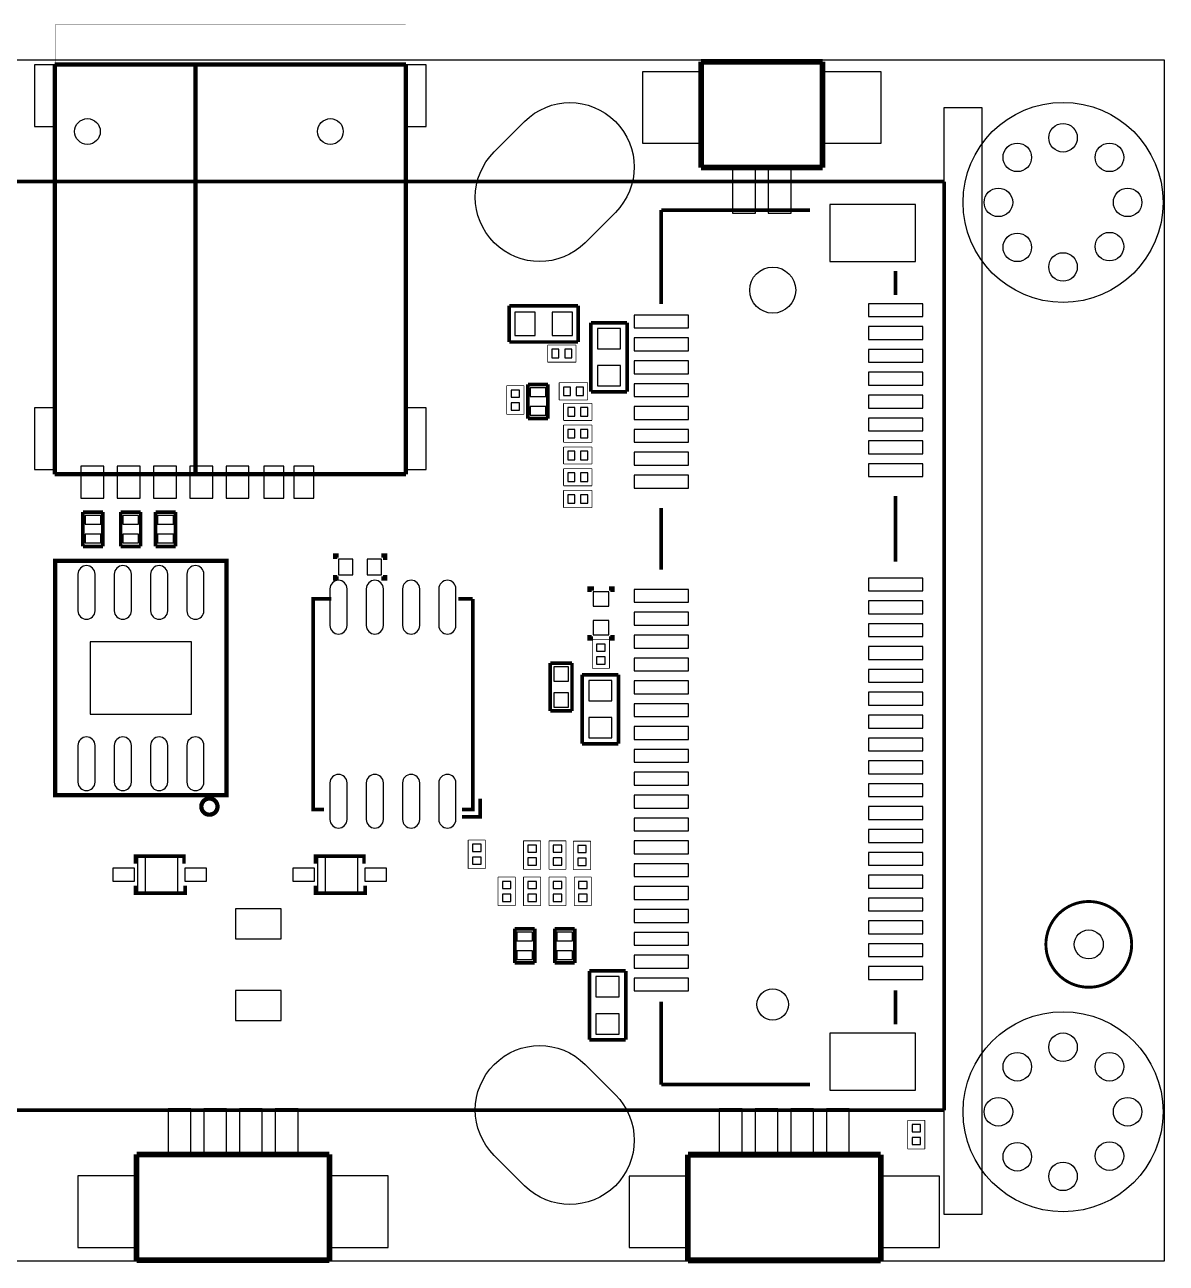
# Model space of a CAD drawing. Extents: x -0.1 to 73.4, y -0.1 to 43.3.
# Drawn here: x 33.48 to 73.42, y -0.08 to 43.26 of the extents above; entities that cross this region are included whole.
import ezdxf

# ---------------------------------------------------------------- set-up
doc = ezdxf.new("R2010")
doc.units = 0
for name, color, linetype in [('BG_DIMENSION', 85, 'CONTINUOUS'), ('BG_OUTLINE', 254, 'CONTINUOUS'), ('PG_SILKSCREEN_BOTTOM', 251, 'CONTINUOUS'), ('PIN_BOTTOM', 12, 'CONTINUOUS')]:
    doc.layers.add(name, color=color, linetype=linetype)

msp = doc.modelspace()

# ---------------------------------------------------------------- linework, layer by layer
at = {"layer": 'BG_DIMENSION'}
for points, const_width in [([(34.544, 41.5798), (34.544, 43.2562), (46.8122, 43.2562), (46.8122, 41.7322)], 0.003226), ([(54.902405, 42.034104), (54.903091, 42.034104)], 0.0254), ([(69.407608, 42.065296), (69.408294, 42.065296)], 0.0254), ([(48.862488, 41.668903), (48.863098, 41.668903)], 0.0254), ([(52.430909, 42.028389), (52.431493, 42.028389)], 0.0254), ([(52.026998, 37.752706), (52.027709, 37.752706)], 0.0254), ([(52.027912, 37.749302), (52.028598, 37.749302)], 0.0254), ([(69.810605, 37.03541), (69.81129, 37.03541)], 0.0254), ([(69.839002, 37.08019), (69.839688, 37.08019)], 0.0254), ([(59.608212, 36.003306), (59.608898, 36.003306)], 0.0254), ([(73.357892, 35.199803), (73.358604, 35.199803)], 0.0254), ([(73.360305, 34.922511), (73.360991, 34.922511)], 0.0254), ([(65.654606, 29.060902), (65.655292, 29.060902)], 0.0254), ([(69.812306, 5.211496), (69.812992, 5.211496)], 0.0254), ([(52.007592, 4.75201), (52.008303, 4.75201)], 0.0254), ([(59.739708, 3.808603), (59.740292, 3.808603)], 0.0254), ([(73.410597, 2.382012), (73.411207, 2.382012)], 0.0254), ([(48.898302, 0.89949), (48.898988, 0.89949)], 0.0254), ([(69.531789, 0.004089), (69.5325, 0.004089)], 0.0254), ([(51.593394, -0.028702), (51.594004, -0.028702)], 0.0254), ([(55.772202, -0.017907), (55.772888, -0.017907)], 0.0254)]:
    msp.add_lwpolyline(points, dxfattribs=dict(at, const_width=const_width))
at = {"layer": 'BG_OUTLINE'}
for points in [[(-0.037313, 42.021709), (-0.037313, -0.003607), (73.366198, -0.003607), (73.366198, 42.021709)], [(-0.037313, 42.021709), (-0.037313, -0.003607), (73.366198, -0.003607), (73.366198, 42.021709)], [(-0.037313, 42.021709), (-0.037313, -0.003607), (73.366198, -0.003607), (73.366198, 42.021709)], [(-0.037313, 42.021709), (-0.037313, -0.003607), (73.366198, -0.003607), (73.366198, 42.021709)], [(-0.037313, 42.021709), (-0.037313, -0.003607), (73.366198, -0.003607), (73.366198, 42.021709)], [(-0.037313, 42.021709), (-0.037313, -0.003607), (73.366198, -0.003607), (73.366198, 42.021709)], [(-0.037313, 42.021709), (-0.037313, -0.003607), (73.366198, -0.003607), (73.366198, 42.021709)], [(-0.037313, 42.021709), (-0.037313, -0.003607), (73.366198, -0.003607), (73.366198, 42.021709)], [(-0.037313, 42.021709), (-0.037313, -0.003607), (73.366198, -0.003607), (73.366198, 42.021709)], [(-0.037313, 42.021709), (-0.037313, -0.003607), (73.366198, -0.003607), (73.366198, 42.021709)], [(-0.037313, 42.021709), (-0.037313, -0.003607), (73.366198, -0.003607), (73.366198, 42.021709)], [(66.965398, 40.362099), (66.965398, 1.619402), (65.654707, 1.619402), (65.654707, 40.362099)], [(66.965398, 40.362099), (66.965398, 1.619402), (65.654707, 1.619402), (65.654707, 40.362099)], [(66.965398, 40.362099), (66.965398, 1.619402), (65.654707, 1.619402), (65.654707, 40.362099)], [(66.965398, 40.362099), (66.965398, 1.619402), (65.654707, 1.619402), (65.654707, 40.362099)], [(66.965398, 40.362099), (66.965398, 1.619402), (65.654707, 1.619402), (65.654707, 40.362099)], [(66.965398, 40.362099), (66.965398, 1.619402), (65.654707, 1.619402), (65.654707, 40.362099)], [(66.965398, 40.362099), (66.965398, 1.619402), (65.654707, 1.619402), (65.654707, 40.362099)], [(66.965398, 40.362099), (66.965398, 1.619402), (65.654707, 1.619402), (65.654707, 40.362099)], [(66.965398, 40.362099), (66.965398, 1.619402), (65.654707, 1.619402), (65.654707, 40.362099)], [(66.965398, 40.362099), (66.965398, 1.619402), (65.654707, 1.619402), (65.654707, 40.362099)], [(66.965398, 40.362099), (66.965398, 1.619402), (65.654707, 1.619402), (65.654707, 40.362099)]]:
    msp.add_lwpolyline(points, close=True, dxfattribs=at)
at = {"layer": 'PG_SILKSCREEN_BOTTOM'}
for points, const_width in [([(57.146698, 38.261392), (57.146698, 41.96141)], 0.2032), ([(57.146698, 41.96141), (61.396702, 41.96141)], 0.2032), ([(61.396702, 41.96141), (61.396702, 38.261392)], 0.2032), ([(34.529497, 41.865296), (34.529497, 27.527504)], 0.1524), ([(45.131507, 41.865296), (34.529497, 41.865296)], 0.1524), ([(39.459408, 41.865296), (39.459408, 27.527504)], 0.1524), ([(46.817509, 41.865296), (43.801513, 41.865296)], 0.1524), ([(46.817509, 27.527504), (46.817509, 41.865296)], 0.1524), ([(61.396702, 38.261392), (57.146698, 38.261392)], 0.2032), ([(65.653209, 37.770994), (7.565212, 37.770994)], 0.127), ([(65.653209, 5.271008), (65.653209, 37.770994)], 0.127), ([(55.753305, 36.770996), (60.953218, 36.770996)], 0.127), ([(55.753305, 33.4804), (55.753305, 36.770996)], 0.127), ([(63.953212, 34.6361), (63.953212, 33.795411)], 0.127), ([(52.8447, 33.4264), (50.4317, 33.4264)], 0.127), ([(50.4317, 33.4264), (50.4317, 32.1564)], 0.127), ([(52.8447, 32.1564), (52.8447, 33.4264)], 0.127), ([(53.2892, 32.8295), (53.2892, 30.4165)], 0.127), ([(54.5592, 32.8295), (53.2892, 32.8295)], 0.127), ([(54.5592, 30.4165), (54.5592, 32.8295)], 0.127), ([(50.4317, 32.1564), (52.8447, 32.1564)], 0.127), ([(52.773199, 32.049999), (51.773201, 32.049999)], 0.0254), ([(51.773201, 32.049999), (51.773201, 31.450001)], 0.0254), ([(52.773199, 31.450001), (52.773199, 32.049999)], 0.0254), ([(51.773201, 31.450001), (52.773199, 31.450001)], 0.0254), ([(50.347601, 30.624399), (50.347601, 29.624401)], 0.0254), ([(50.947599, 30.624399), (50.347601, 30.624399)], 0.0254), ([(50.947599, 29.624401), (50.947599, 30.624399)], 0.0254), ([(51.084988, 29.473703), (51.084988, 30.673497)], 0.127), ([(51.084988, 30.673497), (51.784987, 30.673497)], 0.127), ([(51.784987, 30.673497), (51.784987, 29.473703)], 0.127), ([(53.179599, 30.729199), (52.179601, 30.729199)], 0.0254), ([(52.179601, 30.729199), (52.179601, 30.129201)], 0.0254), ([(53.179599, 30.129201), (53.179599, 30.729199)], 0.0254), ([(53.2892, 30.4165), (54.5592, 30.4165)], 0.127), ([(52.179601, 30.129201), (53.179599, 30.129201)], 0.0254), ([(53.332304, 30.008805), (52.332306, 30.008805)], 0.0254), ([(52.332306, 30.008805), (52.332306, 29.408806)], 0.0254), ([(53.332304, 29.408806), (53.332304, 30.008805)], 0.0254), ([(50.347601, 29.624401), (50.947599, 29.624401)], 0.0254), ([(51.784987, 29.473703), (51.084988, 29.473703)], 0.127), ([(52.332306, 29.408806), (53.332304, 29.408806)], 0.0254), ([(53.332304, 29.246805), (52.332306, 29.246805)], 0.0254), ([(52.332306, 29.246805), (52.332306, 28.646806)], 0.0254), ([(53.332304, 28.646806), (53.332304, 29.246805)], 0.0254), ([(52.332306, 28.646806), (53.332304, 28.646806)], 0.0254), ([(53.332304, 28.484805), (52.332306, 28.484805)], 0.0254), ([(52.332306, 28.484805), (52.332306, 27.884806)], 0.0254), ([(53.332304, 27.884806), (53.332304, 28.484805)], 0.0254), ([(52.332306, 27.884806), (53.332304, 27.884806)], 0.0254), ([(34.529497, 27.527504), (46.081696, 27.527504)], 0.1524), ([(44.301689, 27.527504), (46.817509, 27.527504)], 0.1524), ([(53.332304, 27.722805), (52.332306, 27.722805)], 0.0254), ([(52.332306, 27.722805), (52.332306, 27.122806)], 0.0254), ([(53.332304, 27.122806), (53.332304, 27.722805)], 0.0254), ([(52.332306, 27.122806), (53.332304, 27.122806)], 0.0254), ([(53.332304, 26.960805), (52.332306, 26.960805)], 0.0254), ([(52.332306, 26.960805), (52.332306, 26.360806)], 0.0254), ([(53.332304, 26.360806), (53.332304, 26.960805)], 0.0254), ([(63.953212, 26.770813), (63.953212, 24.470792)], 0.127), ([(35.514813, 25.003303), (35.514813, 26.203097)], 0.127), ([(35.514813, 26.203097), (36.214812, 26.203097)], 0.127), ([(36.214812, 26.203097), (36.214812, 25.003303)], 0.127), ([(36.835613, 25.003303), (36.835613, 26.203097)], 0.127), ([(36.835613, 26.203097), (37.535612, 26.203097)], 0.127), ([(37.535612, 26.203097), (37.535612, 25.003303)], 0.127), ([(38.054813, 25.003303), (38.054813, 26.203097)], 0.127), ([(38.054813, 26.203097), (38.754812, 26.203097)], 0.127), ([(38.754812, 26.203097), (38.754812, 25.003303)], 0.127), ([(52.332306, 26.360806), (53.332304, 26.360806)], 0.0254), ([(55.753305, 26.344296), (55.753305, 24.191697)], 0.127), ([(36.214812, 25.003303), (35.514813, 25.003303)], 0.127), ([(37.535612, 25.003303), (36.835613, 25.003303)], 0.127), ([(38.754812, 25.003303), (38.054813, 25.003303)], 0.127), ([(44.461989, 24.682399), (44.336995, 24.682399), (44.336995, 24.557406)], 0.150012), ([(46.087005, 24.532412), (46.087005, 24.682399), (45.962011, 24.682399)], 0.150012), ([(40.541194, 23.096195), (40.541194, 24.496192), (34.541206, 24.496192), (34.541206, 16.296208), (40.541194, 16.296208), (40.541194, 23.096195)], 0.150012), ([(44.461989, 23.882401), (44.336995, 23.882401), (44.336995, 24.00742)], 0.150012), ([(45.962011, 23.882401), (46.087005, 23.882401), (46.087005, 24.00742)], 0.150012), ([(53.394788, 23.531805), (53.244801, 23.531805), (53.244801, 23.406811)], 0.150012), ([(54.044799, 23.406811), (54.044799, 23.531805), (53.919806, 23.531805)], 0.150012), ([(44.205093, 23.163403), (43.570093, 23.163403), (43.570093, 15.797403), (43.951093, 15.797403)], 0.127), ([(49.158093, 23.163403), (48.650093, 23.163403)], 0.127), ([(48.777093, 15.797403), (49.158093, 15.797403), (49.158093, 23.163403)], 0.127), ([(53.244801, 21.906789), (53.244801, 21.781795), (53.369794, 21.781795)], 0.150012), ([(53.341803, 21.736609), (53.341803, 20.736611)], 0.0254), ([(53.941802, 21.736609), (53.341803, 21.736609)], 0.0254), ([(54.044799, 21.906789), (54.044799, 21.781795), (53.919806, 21.781795)], 0.150012), ([(53.941802, 20.736611), (53.941802, 21.736609)], 0.0254), ([(51.867105, 19.244005), (51.867105, 20.920405)], 0.127), ([(51.867105, 20.920405), (52.629105, 20.920405)], 0.127), ([(52.629105, 20.920405), (52.629105, 19.244005)], 0.127), ([(52.9844, 20.5105), (52.9844, 18.0975)], 0.127), ([(54.2544, 20.5105), (52.9844, 20.5105)], 0.127), ([(53.341803, 20.736611), (53.941802, 20.736611)], 0.0254), ([(54.2544, 18.0975), (54.2544, 20.5105)], 0.127), ([(52.629105, 19.244005), (51.867105, 19.244005)], 0.127), ([(52.9844, 18.0975), (54.2544, 18.0975)], 0.127), ([(49.412093, 16.178403), (49.412093, 15.543403), (48.777093, 15.543403)], 0.127), ([(49.596192, 14.728901), (48.996194, 14.728901)], 0.0254), ([(48.996194, 14.728901), (48.996194, 13.728903)], 0.0254), ([(49.596192, 13.728903), (49.596192, 14.728901)], 0.0254), ([(50.931801, 14.698599), (50.931801, 13.698601)], 0.0254), ([(51.531799, 14.698599), (50.931801, 14.698599)], 0.0254), ([(51.531799, 13.698601), (51.531799, 14.698599)], 0.0254), ([(51.820801, 14.698599), (51.820801, 13.698601)], 0.0254), ([(52.420799, 14.698599), (51.820801, 14.698599)], 0.0254), ([(52.420799, 13.698601), (52.420799, 14.698599)], 0.0254), ([(53.280488, 14.68689), (52.680489, 14.68689)], 0.0254), ([(52.680489, 14.68689), (52.680489, 13.686892)], 0.0254), ([(53.280488, 13.686892), (53.280488, 14.68689)], 0.0254), ([(37.351716, 13.8938), (37.351716, 14.162786), (39.051509, 14.162786), (39.051509, 13.8938)], 0.127), ([(43.650891, 13.8938), (43.650891, 14.162786), (45.350709, 14.162786), (45.350709, 13.8938)], 0.127), ([(48.996194, 13.728903), (49.596192, 13.728903)], 0.0254), ([(50.042801, 13.428599), (50.042801, 12.428601)], 0.0254), ([(50.642799, 13.428599), (50.042801, 13.428599)], 0.0254), ([(50.642799, 12.428601), (50.642799, 13.428599)], 0.0254), ([(50.931801, 13.698601), (51.531799, 13.698601)], 0.0254), ([(50.931801, 13.428599), (50.931801, 12.428601)], 0.0254), ([(51.531799, 13.428599), (50.931801, 13.428599)], 0.0254), ([(51.531799, 12.428601), (51.531799, 13.428599)], 0.0254), ([(51.820801, 13.698601), (52.420799, 13.698601)], 0.0254), ([(51.820801, 13.428599), (51.820801, 12.428601)], 0.0254), ([(52.420799, 13.428599), (51.820801, 13.428599)], 0.0254), ([(52.420799, 12.428601), (52.420799, 13.428599)], 0.0254), ([(52.680489, 13.686892), (53.280488, 13.686892)], 0.0254), ([(52.709801, 13.428599), (52.709801, 12.428601)], 0.0254), ([(53.309799, 13.428599), (52.709801, 13.428599)], 0.0254), ([(53.309799, 12.428601), (53.309799, 13.428599)], 0.0254), ([(37.351716, 13.1318), (37.351716, 12.862789), (39.0906, 12.862789), (39.0906, 13.1318)], 0.127), ([(43.650891, 13.1318), (43.650891, 12.862789), (45.3898, 12.862789), (45.3898, 13.1318)], 0.127), ([(50.042801, 12.428601), (50.642799, 12.428601)], 0.0254), ([(50.931801, 12.428601), (51.531799, 12.428601)], 0.0254), ([(51.820801, 12.428601), (52.420799, 12.428601)], 0.0254), ([(52.709801, 12.428601), (53.309799, 12.428601)], 0.0254), ([(50.627788, 10.423703), (50.627788, 11.623497)], 0.127), ([(50.627788, 11.623497), (51.327812, 11.623497)], 0.127), ([(51.327812, 11.623497), (51.327812, 10.423703)], 0.127), ([(52.024788, 10.423703), (52.024788, 11.623497)], 0.127), ([(52.024788, 11.623497), (52.724812, 11.623497)], 0.127), ([(52.724812, 11.623497), (52.724812, 10.423703)], 0.127), ([(51.327812, 10.423703), (50.627788, 10.423703)], 0.127), ([(52.724812, 10.423703), (52.024788, 10.423703)], 0.127), ([(53.2384, 10.1473), (53.2384, 7.7343)], 0.127), ([(54.5084, 10.1473), (53.2384, 10.1473)], 0.127), ([(54.5084, 7.7343), (54.5084, 10.1473)], 0.127), ([(55.753305, 9.070797), (55.753305, 6.170905)], 0.127), ([(63.953212, 9.470796), (63.953212, 8.2709)], 0.127), ([(53.2384, 7.7343), (54.5084, 7.7343)], 0.127), ([(55.753305, 6.170905), (60.953218, 6.170905)], 0.127), ([(7.565212, 5.271008), (65.653209, 5.271008)], 0.127), ([(64.377494, 4.918202), (64.377494, 3.918204)], 0.0254), ([(64.977493, 4.918202), (64.377494, 4.918202)], 0.0254), ([(64.977493, 3.918204), (64.977493, 4.918202)], 0.0254), ([(64.377494, 3.918204), (64.977493, 3.918204)], 0.0254), ([(37.392, 3.721202), (44.142, 3.721202)], 0.2032), ([(37.392, 0.021209), (37.392, 3.721202)], 0.2032), ([(44.142, 3.721202), (44.142, 0.021209)], 0.2032), ([(56.684088, 3.717595), (63.434112, 3.717595)], 0.2032), ([(56.684088, 0.017602), (56.684088, 3.717595)], 0.2032), ([(63.434112, 3.717595), (63.434112, 0.017602)], 0.2032), ([(44.142, 0.021209), (37.392, 0.021209)], 0.2032), ([(63.434112, 0.017602), (56.684088, 0.017602)], 0.2032)]:
    msp.add_lwpolyline(points, dxfattribs=dict(at, const_width=const_width))
for points, const_width in [([(40.224024, 15.896209, 1.000013), (39.658366, 15.896184, 0.999987), (40.224024, 15.896209)], 0.150012), ([(72.214511, 11.0744, 0.999998), (69.212689, 11.0744, 1.000002), (72.214511, 11.0744)], 0.1016)]:
    msp.add_lwpolyline(points, format="xyb", dxfattribs=dict(at, const_width=const_width))
for points in [[(37.4396, 12.8778), (37.4396, 14.1478), (37.6936, 14.1478), (37.6936, 12.8778)], [(43.7388, 12.8778), (43.7388, 14.1478), (43.9928, 14.1478), (43.9928, 12.8778)]]:
    msp.add_lwpolyline(points, close=True, dxfattribs=at)
for points in [[(38.5826, 12.8778), (38.8366, 12.8778), (38.8366, 14.1478)], [(44.8818, 12.8778), (45.1358, 12.8778), (45.1358, 14.1478)]]:
    msp.add_lwpolyline(points, dxfattribs=at)
at = {"layer": 'PIN_BOTTOM'}
for points in [[(34.523401, 39.692097), (34.523401, 41.852088), (33.823402, 41.852088), (33.823402, 39.692097)], [(47.5234, 39.692097), (47.5234, 41.852088), (46.823401, 41.852088), (46.823401, 39.692097)], [(57.096685, 39.111326), (57.096685, 41.611423), (55.096689, 41.611423), (55.096689, 39.111326)], [(63.446685, 39.111326), (63.446685, 41.611423), (61.446689, 41.611423), (61.446689, 39.111326)], [(59.046745, 36.661446), (59.046745, 38.261341), (58.246645, 38.261341), (58.246645, 36.661446)], [(60.29673, 36.661446), (60.29673, 38.261341), (59.49663, 38.261341), (59.49663, 36.661446)], [(64.653109, 36.970894), (61.653115, 36.970894), (61.653115, 34.970898), (64.653109, 34.970898)], [(64.90321, 33.495907), (63.003214, 33.495907), (63.003214, 33.045895), (64.90321, 33.045895)], [(51.343789, 32.385), (51.343789, 33.1978), (50.632589, 33.1978), (50.632589, 32.385)], [(52.643811, 32.385), (52.643811, 33.1978), (51.932611, 33.1978), (51.932611, 32.385)], [(56.703303, 33.095908), (54.803307, 33.095908), (54.803307, 32.645896), (56.703303, 32.645896)], [(54.3306, 32.628611), (53.5178, 32.628611), (53.5178, 31.917411), (54.3306, 31.917411)], [(64.90321, 32.695807), (63.003214, 32.695807), (63.003214, 32.245795), (64.90321, 32.245795)], [(56.703303, 32.296011), (54.803307, 32.296011), (54.803307, 31.845999), (56.703303, 31.845999)], [(52.173226, 31.599988), (52.173226, 31.899987), (51.923213, 31.899987), (51.923213, 31.599988)], [(52.623212, 31.599988), (52.623212, 31.899987), (52.3732, 31.899987), (52.3732, 31.599988)], [(64.90321, 31.896012), (63.003214, 31.896012), (63.003214, 31.446), (64.90321, 31.446)], [(54.3306, 31.328589), (53.5178, 31.328589), (53.5178, 30.617389), (54.3306, 30.617389)], [(56.703303, 31.495911), (54.803307, 31.495911), (54.803307, 31.045899), (56.703303, 31.045899)], [(64.90321, 31.095912), (63.003214, 31.095912), (63.003214, 30.6459), (64.90321, 30.6459)], [(50.7976, 30.474399), (50.4976, 30.474399), (50.4976, 30.224387), (50.7976, 30.224387)], [(51.160045, 30.248695), (51.709955, 30.248695), (51.709955, 30.548694), (51.160045, 30.548694)], [(52.329601, 30.5792), (52.329601, 30.2792), (52.579613, 30.2792), (52.579613, 30.5792)], [(52.779587, 30.5792), (52.779587, 30.2792), (53.029599, 30.2792), (53.029599, 30.5792)], [(56.703303, 30.695811), (54.803307, 30.695811), (54.803307, 30.245799), (56.703303, 30.245799)], [(50.7976, 30.024413), (50.4976, 30.024413), (50.4976, 29.774401), (50.7976, 29.774401)], [(64.90321, 30.296015), (63.003214, 30.296015), (63.003214, 29.846003), (64.90321, 29.846003)], [(34.523401, 27.692096), (34.523401, 29.852087), (33.823402, 29.852087), (33.823402, 27.692096)], [(47.5234, 27.692096), (47.5234, 29.852087), (46.823401, 29.852087), (46.823401, 27.692096)], [(51.160045, 29.598506), (51.709955, 29.598506), (51.709955, 29.898505), (51.160045, 29.898505)], [(52.482306, 29.858805), (52.482306, 29.558806), (52.732318, 29.558806), (52.732318, 29.858805)], [(52.932292, 29.858805), (52.932292, 29.558806), (53.182304, 29.558806), (53.182304, 29.858805)], [(56.703303, 29.896016), (54.803307, 29.896016), (54.803307, 29.446004), (56.703303, 29.446004)], [(64.90321, 29.495915), (63.003214, 29.495915), (63.003214, 29.045903), (64.90321, 29.045903)], [(52.482306, 29.096805), (52.482306, 28.796806), (52.732318, 28.796806), (52.732318, 29.096805)], [(52.932292, 29.096805), (52.932292, 28.796806), (53.182304, 28.796806), (53.182304, 29.096805)], [(56.703303, 29.095916), (54.803307, 29.095916), (54.803307, 28.645904), (56.703303, 28.645904)], [(64.90321, 28.695815), (63.003214, 28.695815), (63.003214, 28.245803), (64.90321, 28.245803)], [(52.482306, 28.334805), (52.482306, 28.034806), (52.732318, 28.034806), (52.732318, 28.334805)], [(52.932292, 28.334805), (52.932292, 28.034806), (53.182304, 28.034806), (53.182304, 28.334805)], [(56.703303, 28.296019), (54.803307, 28.296019), (54.803307, 27.846007), (56.703303, 27.846007)], [(35.445497, 27.811705), (35.445497, 26.691717), (36.245495, 26.691717), (36.245495, 27.811705)], [(36.715497, 27.811705), (36.715497, 26.691717), (37.515495, 26.691717), (37.515495, 27.811705)], [(37.985497, 27.811705), (37.985497, 26.691717), (38.785495, 26.691717), (38.785495, 27.811705)], [(39.255497, 27.811705), (39.255497, 26.691717), (40.055495, 26.691717), (40.055495, 27.811705)], [(40.525497, 27.811705), (40.525497, 26.691717), (41.325495, 26.691717), (41.325495, 27.811705)], [(41.845497, 27.811705), (41.845497, 26.691717), (42.545495, 26.691717), (42.545495, 27.811705)], [(42.895507, 27.811705), (42.895507, 26.691717), (43.595506, 26.691717), (43.595506, 27.811705)], [(64.90321, 27.895994), (63.003214, 27.895994), (63.003214, 27.445983), (64.90321, 27.445983)], [(52.482306, 27.572805), (52.482306, 27.272806), (52.732318, 27.272806), (52.732318, 27.572805)], [(52.932292, 27.572805), (52.932292, 27.272806), (53.182304, 27.272806), (53.182304, 27.572805)], [(56.703303, 27.495919), (54.803307, 27.495919), (54.803307, 27.045907), (56.703303, 27.045907)], [(52.73233, 26.510793), (52.73233, 26.810792), (52.482318, 26.810792), (52.482318, 26.510793)], [(53.182317, 26.510793), (53.182317, 26.810792), (52.932305, 26.810792), (52.932305, 26.510793)], [(35.589845, 25.778295), (36.139755, 25.778295), (36.139755, 26.078294), (35.589845, 26.078294)], [(36.910645, 25.778295), (37.460555, 25.778295), (37.460555, 26.078294), (36.910645, 26.078294)], [(38.129845, 25.778295), (38.679755, 25.778295), (38.679755, 26.078294), (38.129845, 26.078294)], [(35.589845, 25.128106), (36.139755, 25.128106), (36.139755, 25.428105), (35.589845, 25.428105)], [(36.910645, 25.128106), (37.460555, 25.128106), (37.460555, 25.428105), (36.910645, 25.428105)], [(38.129845, 25.128106), (38.679755, 25.128106), (38.679755, 25.428105), (38.129845, 25.428105)], [(44.962001, 24.557406), (44.462001, 24.557406), (44.462001, 24.007394), (44.962001, 24.007394)], [(45.961998, 24.557406), (45.461999, 24.557406), (45.461999, 24.007394), (45.961998, 24.007394)], [(64.90321, 23.896002), (63.003214, 23.896002), (63.003214, 23.445991), (64.90321, 23.445991)], [(53.369794, 23.406799), (53.369794, 22.906799), (53.919806, 22.906799), (53.919806, 23.406799)], [(56.703303, 23.495902), (54.803307, 23.495902), (54.803307, 23.04589), (56.703303, 23.04589)], [(64.90321, 23.095903), (63.003214, 23.095903), (63.003214, 22.645891), (64.90321, 22.645891)], [(56.703303, 22.695802), (54.803307, 22.695802), (54.803307, 22.24579), (56.703303, 22.24579)], [(53.369794, 22.4068), (53.369794, 21.906801), (53.919806, 21.906801), (53.919806, 22.4068)], [(64.90321, 22.296006), (63.003214, 22.296006), (63.003214, 21.845994), (64.90321, 21.845994)], [(56.703303, 21.896006), (54.803307, 21.896006), (54.803307, 21.445995), (56.703303, 21.445995)], [(35.766248, 19.1262), (39.316152, 19.1262), (39.316152, 21.6662), (35.766248, 21.6662)], [(53.791802, 21.586609), (53.491803, 21.586609), (53.491803, 21.336597), (53.791802, 21.336597)], [(64.90321, 21.495906), (63.003214, 21.495906), (63.003214, 21.045894), (64.90321, 21.045894)], [(53.791802, 21.136623), (53.491803, 21.136623), (53.491803, 20.88661), (53.791802, 20.88661)], [(56.703303, 21.095906), (54.803307, 21.095906), (54.803307, 20.645895), (56.703303, 20.645895)], [(52.502105, 20.793405), (51.994105, 20.793405), (51.994105, 20.285405), (52.502105, 20.285405)], [(64.90321, 20.695806), (63.003214, 20.695806), (63.003214, 20.245794), (64.90321, 20.245794)], [(54.0258, 20.309611), (53.213, 20.309611), (53.213, 19.598411), (54.0258, 19.598411)], [(56.703303, 20.29601), (54.803307, 20.29601), (54.803307, 19.845998), (56.703303, 19.845998)], [(52.502105, 19.879005), (51.994105, 19.879005), (51.994105, 19.371005), (52.502105, 19.371005)], [(64.90321, 19.89601), (63.003214, 19.89601), (63.003214, 19.445999), (64.90321, 19.445999)], [(56.703303, 19.49591), (54.803307, 19.49591), (54.803307, 19.045898), (56.703303, 19.045898)], [(64.90321, 19.09591), (63.003214, 19.09591), (63.003214, 18.645899), (64.90321, 18.645899)], [(54.0258, 19.009589), (53.213, 19.009589), (53.213, 18.298389), (54.0258, 18.298389)], [(56.703303, 18.69581), (54.803307, 18.69581), (54.803307, 18.245798), (56.703303, 18.245798)], [(64.90321, 18.29581), (63.003214, 18.29581), (63.003214, 17.845799), (64.90321, 17.845799)], [(56.703303, 17.896014), (54.803307, 17.896014), (54.803307, 17.446003), (56.703303, 17.446003)], [(64.90321, 17.495914), (63.003214, 17.495914), (63.003214, 17.045902), (64.90321, 17.045902)], [(56.703303, 17.095914), (54.803307, 17.095914), (54.803307, 16.645903), (56.703303, 16.645903)], [(64.90321, 16.695814), (63.003214, 16.695814), (63.003214, 16.245802), (64.90321, 16.245802)], [(56.703303, 16.295814), (54.803307, 16.295814), (54.803307, 15.845803), (56.703303, 15.845803)], [(64.90321, 15.896018), (63.003214, 15.896018), (63.003214, 15.446007), (64.90321, 15.446007)], [(56.703303, 15.495918), (54.803307, 15.495918), (54.803307, 15.045906), (56.703303, 15.045906)], [(64.90321, 15.095918), (63.003214, 15.095918), (63.003214, 14.645907), (64.90321, 14.645907)], [(49.146193, 14.328889), (49.446193, 14.328889), (49.446193, 14.578901), (49.146193, 14.578901)], [(51.3818, 14.548599), (51.0818, 14.548599), (51.0818, 14.298587), (51.3818, 14.298587)], [(52.2708, 14.548599), (51.9708, 14.548599), (51.9708, 14.298587), (52.2708, 14.298587)], [(52.830489, 14.286878), (53.130488, 14.286878), (53.130488, 14.53689), (52.830489, 14.53689)], [(56.703303, 14.695818), (54.803307, 14.695818), (54.803307, 14.245806), (56.703303, 14.245806)], [(49.146193, 13.878903), (49.446193, 13.878903), (49.446193, 14.128915), (49.146193, 14.128915)], [(51.3818, 14.098613), (51.0818, 14.098613), (51.0818, 13.848601), (51.3818, 13.848601)], [(52.2708, 14.098613), (51.9708, 14.098613), (51.9708, 13.848601), (52.2708, 13.848601)], [(52.830489, 13.836891), (53.130488, 13.836891), (53.130488, 14.086903), (52.830489, 14.086903)], [(56.703303, 13.895997), (54.803307, 13.895997), (54.803307, 13.445985), (56.703303, 13.445985)], [(64.90321, 14.295818), (63.003214, 14.295818), (63.003214, 13.845807), (64.90321, 13.845807)], [(36.561509, 13.282803), (37.321503, 13.282803), (37.321503, 13.742797), (36.561509, 13.742797)], [(39.081697, 13.282803), (39.841691, 13.282803), (39.841691, 13.742797), (39.081697, 13.742797)], [(42.860709, 13.282803), (43.620703, 13.282803), (43.620703, 13.742797), (42.860709, 13.742797)], [(45.380897, 13.282803), (46.140891, 13.282803), (46.140891, 13.742797), (45.380897, 13.742797)], [(64.90321, 13.495896), (63.003214, 13.495896), (63.003214, 13.045884), (64.90321, 13.045884)], [(50.4928, 13.278599), (50.1928, 13.278599), (50.1928, 13.028587), (50.4928, 13.028587)], [(51.3818, 13.278599), (51.0818, 13.278599), (51.0818, 13.028587), (51.3818, 13.028587)], [(52.2708, 13.278599), (51.9708, 13.278599), (51.9708, 13.028587), (52.2708, 13.028587)], [(53.1598, 13.278599), (52.8598, 13.278599), (52.8598, 13.028587), (53.1598, 13.028587)], [(56.703303, 13.095897), (54.803307, 13.095897), (54.803307, 12.645885), (56.703303, 12.645885)], [(50.4928, 12.828613), (50.1928, 12.828613), (50.1928, 12.578601), (50.4928, 12.578601)], [(51.3818, 12.828613), (51.0818, 12.828613), (51.0818, 12.578601), (51.3818, 12.578601)], [(52.2708, 12.828613), (51.9708, 12.828613), (51.9708, 12.578601), (52.2708, 12.578601)], [(53.1598, 12.828613), (52.8598, 12.828613), (52.8598, 12.578601), (53.1598, 12.578601)], [(64.90321, 12.695796), (63.003214, 12.695796), (63.003214, 12.245784), (64.90321, 12.245784)], [(40.856052, 11.263186), (42.455948, 11.263186), (42.455948, 12.313196), (40.856052, 12.313196)], [(56.703303, 12.295797), (54.803307, 12.295797), (54.803307, 11.845785), (56.703303, 11.845785)], [(64.90321, 11.896001), (63.003214, 11.896001), (63.003214, 11.445989), (64.90321, 11.445989)], [(50.702845, 11.198695), (51.252755, 11.198695), (51.252755, 11.498694), (50.702845, 11.498694)], [(52.099845, 11.198695), (52.649755, 11.198695), (52.649755, 11.498694), (52.099845, 11.498694)], [(56.703303, 11.4959), (54.803307, 11.4959), (54.803307, 11.045889), (56.703303, 11.045889)], [(50.702845, 10.548506), (51.252755, 10.548506), (51.252755, 10.848505), (50.702845, 10.848505)], [(52.099845, 10.548506), (52.649755, 10.548506), (52.649755, 10.848505), (52.099845, 10.848505)], [(64.90321, 11.095901), (63.003214, 11.095901), (63.003214, 10.645889), (64.90321, 10.645889)], [(56.703303, 10.6958), (54.803307, 10.6958), (54.803307, 10.245788), (56.703303, 10.245788)], [(64.90321, 10.295801), (63.003214, 10.295801), (63.003214, 9.845789), (64.90321, 9.845789)], [(54.2798, 9.946411), (53.467, 9.946411), (53.467, 9.235211), (54.2798, 9.235211)], [(56.703303, 9.896005), (54.803307, 9.896005), (54.803307, 9.445993), (56.703303, 9.445993)], [(40.856052, 8.413204), (42.455948, 8.413204), (42.455948, 9.463214), (40.856052, 9.463214)], [(54.2798, 8.646389), (53.467, 8.646389), (53.467, 7.935189), (54.2798, 7.935189)], [(64.653109, 7.971003), (61.653115, 7.971003), (61.653115, 5.971007), (64.653109, 5.971007)], [(38.491947, 5.321148), (38.491947, 3.721252), (39.292047, 3.721252), (39.292047, 5.321148)], [(39.741958, 5.321148), (39.741958, 3.721252), (40.542058, 3.721252), (40.542058, 5.321148)], [(40.991942, 5.321148), (40.991942, 3.721252), (41.792042, 3.721252), (41.792042, 5.321148)], [(42.241953, 5.321148), (42.241953, 3.721252), (43.042053, 3.721252), (43.042053, 5.321148)], [(57.784035, 5.317541), (57.784035, 3.717646), (58.584135, 3.717646), (58.584135, 5.317541)], [(59.034045, 5.317541), (59.034045, 3.717646), (59.834145, 3.717646), (59.834145, 5.317541)], [(60.28403, 5.317541), (60.28403, 3.717646), (61.08413, 3.717646), (61.08413, 5.317541)], [(61.53404, 5.317541), (61.53404, 3.717646), (62.33414, 3.717646), (62.33414, 5.317541)], [(64.827493, 4.768202), (64.527493, 4.768202), (64.527493, 4.51819), (64.827493, 4.51819)], [(64.827493, 4.318216), (64.527493, 4.318216), (64.527493, 4.068204), (64.827493, 4.068204)], [(35.341992, 2.971254), (35.341992, 0.471157), (37.341988, 0.471157), (37.341988, 2.971254)], [(44.192012, 2.971254), (44.192012, 0.471157), (46.192008, 0.471157), (46.192008, 2.971254)], [(54.634079, 2.967647), (54.634079, 0.46755), (56.634075, 0.46755), (56.634075, 2.967647)], [(63.4841, 2.967647), (63.4841, 0.46755), (65.484096, 0.46755), (65.484096, 2.967647)]]:
    msp.add_lwpolyline(points, close=True, dxfattribs=at)
for points in [[(54.148212, 36.69096), (53.087626, 35.630374, -1), (49.90558, 38.81242), (50.966166, 39.873006, -1)], [(35.341357, 24.030711), (35.341357, 22.750501, 1), (35.941254, 22.750501), (35.941254, 24.030711, 1)], [(36.611357, 24.030711), (36.611357, 22.750501, 1), (37.211254, 22.750501), (37.211254, 24.030711, 1)], [(37.881357, 24.030711), (37.881357, 22.750501, 1), (38.481254, 22.750501), (38.481254, 24.030711, 1)], [(39.151357, 24.030711), (39.151357, 22.750501, 1), (39.751254, 22.750501), (39.751254, 24.030711, 1)], [(44.159145, 23.515498), (44.159145, 22.235287, 1), (44.759042, 22.235287), (44.759042, 23.515498, 1)], [(45.429145, 23.515498), (45.429145, 22.235287, 1), (46.029042, 22.235287), (46.029042, 23.515498, 1)], [(46.699145, 23.515498), (46.699145, 22.235287, 1), (47.299042, 22.235287), (47.299042, 23.515498, 1)], [(47.969145, 23.515498), (47.969145, 22.235287, 1), (48.569042, 22.235287), (48.569042, 23.515498, 1)], [(35.341357, 18.036311), (35.341357, 16.756101, 1), (35.941254, 16.756101), (35.941254, 18.036311, 1)], [(36.611357, 18.036311), (36.611357, 16.756101, 1), (37.211254, 16.756101), (37.211254, 18.036311, 1)], [(37.881357, 18.036311), (37.881357, 16.756101, 1), (38.481254, 16.756101), (38.481254, 18.036311, 1)], [(39.151357, 18.036311), (39.151357, 16.756101, 1), (39.751254, 16.756101), (39.751254, 18.036311, 1)], [(44.159145, 16.725519), (44.159145, 15.445308, 1), (44.759042, 15.445308), (44.759042, 16.725519, 1)], [(45.429145, 16.725519), (45.429145, 15.445308, 1), (46.029042, 15.445308), (46.029042, 16.725519, 1)], [(46.699145, 16.725519), (46.699145, 15.445308, 1), (47.299042, 15.445308), (47.299042, 16.725519, 1)], [(47.969145, 16.725519), (47.969145, 15.445308, 1), (48.569042, 15.445308), (48.569042, 16.725519, 1)], [(53.087626, 6.872818), (54.148212, 5.812232, -1), (50.966166, 2.630186), (49.90558, 3.690772, -1)]]:
    msp.add_lwpolyline(points, format="xyb", close=True, dxfattribs=at)
for centre, radius in [((69.812687, 37.042293), 3.500006), ((35.673513, 39.522095), 0.449948), ((44.173394, 39.522095), 0.449948), ((69.812687, 39.302893), 0.499999), ((68.212487, 38.617093), 0.499999), ((71.438287, 38.617093), 0.499999), ((67.552087, 37.042293), 0.499999), ((72.073287, 37.042293), 0.499999), ((71.438287, 35.492893), 0.499999), ((68.212487, 35.467493), 0.499999), ((69.812687, 34.781693), 0.499999), ((59.653221, 33.9709), 0.805002), ((70.7136, 11.0744), 0.508), ((59.653221, 8.971001), 0.549999), ((69.812687, 5.216093), 3.500006), ((69.812687, 7.476693), 0.499999), ((68.212487, 6.790893), 0.499999), ((71.438287, 6.790893), 0.499999), ((67.552087, 5.216093), 0.499999), ((72.073287, 5.216093), 0.499999), ((68.212487, 3.641293), 0.499999), ((71.438287, 3.666693), 0.499999), ((69.812687, 2.955493), 0.499999)]:
    msp.add_circle(centre, radius, dxfattribs=at)

doc.saveas('drawing.dxf')
